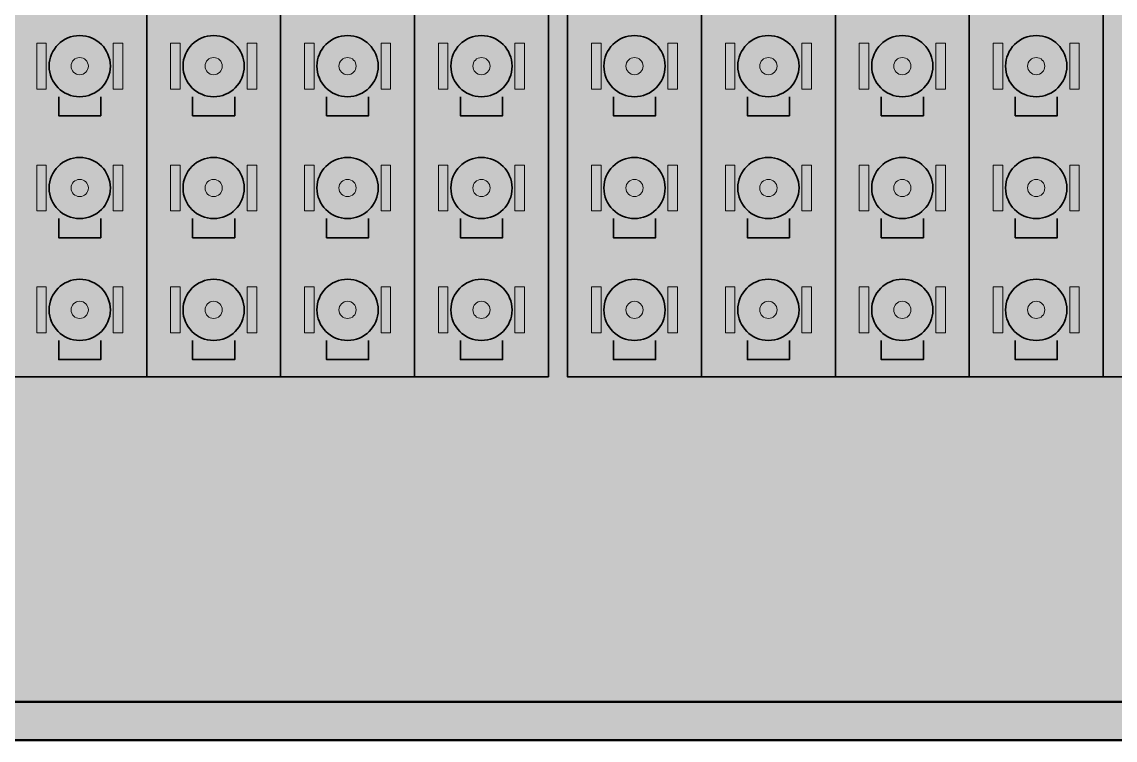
# Model space of a CAD drawing. Header units: millimetres. Extents: x 0 to 1189, y 0 to 841.
# Drawn here: x 565 to 622.1, y 166 to 203.6 of the extents above; entities that cross this region are included whole.
import ezdxf

# ---------------------------------------------------------------- set-up
doc = ezdxf.new("R2010")
doc.units = ezdxf.units.MM
for name, color, linetype, lineweight, true_color in [('A-DEM-AM', 2, 'CONTINUOUS', 35, 0xd7a500), ('A-DEM-VE', 3, 'CONTINUOUS', 35, 0x00963c), ('A-EQUIPO', 30, 'CONTINUOUS', 35, 0xe67800)]:
    doc.layers.add(name, color=color, linetype=linetype, lineweight=lineweight, true_color=true_color)
for name, color, linetype, lineweight in [('A-EQUIPO-FINO', 8, 'CONTINUOUS', 13), ('A-EQUIPO-RELLENO', 9, 'CONTINUOUS', 13), ('A-EXTERIOR', 8, 'CONTINUOUS', 25), ('A-MURO', 7, 'CONTINUOUS', 50), ('A-RELLENO', 9, 'CONTINUOUS', 13), ('A-SECTOR', 1, 'CONTINUOUS', 25)]:
    doc.layers.add(name, color=color, linetype=linetype, lineweight=lineweight)

msp = doc.modelspace()

# ---------------------------------------------------------------- hatches: boundary and pattern name
at = {"layer": 'A-EQUIPO-RELLENO', "true_color": 0x969ba0}
h = msp.add_hatch(color=7, dxfattribs=at)
h.dxf.hatch_style = 1
h.paths.add_polyline_path([(566.25, 200.056), (566.25, 202.456), (565.75, 202.456), (565.75, 200.056)])
at = {"layer": 'A-EQUIPO-RELLENO', "true_color": 0xf0786e}
h = msp.add_hatch(color=7, dxfattribs=at)
h.dxf.hatch_style = 1
h.paths.add_polyline_path([(568, 202.856), (567.586, 202.802), (567.2, 202.642), (566.869, 202.388), (566.614, 202.056), (566.455, 201.67), (566.4, 201.256), (566.455, 200.842), (566.614, 200.456), (566.869, 200.125), (567.2, 199.871), (567.586, 199.711), (568, 199.656), (568.414, 199.711), (568.8, 199.871), (569.131, 200.125), (569.386, 200.456), (569.545, 200.842), (569.6, 201.256), (569.545, 201.67), (569.386, 202.056), (569.131, 202.388), (568.8, 202.642), (568.414, 202.802)])
at = {"layer": 'A-EQUIPO-RELLENO', "true_color": 0x969ba0}
h = msp.add_hatch(color=7, dxfattribs=at)
h.dxf.hatch_style = 1
h.paths.add_polyline_path([(570.25, 200.056), (570.25, 202.456), (569.75, 202.456), (569.75, 200.056)])
h = msp.add_hatch(color=7, dxfattribs=at)
h.dxf.hatch_style = 1
h.paths.add_polyline_path([(573.25, 200.056), (573.25, 202.456), (572.75, 202.456), (572.75, 200.056)])
at = {"layer": 'A-EQUIPO-RELLENO', "true_color": 0xf0786e}
h = msp.add_hatch(color=7, dxfattribs=at)
h.dxf.hatch_style = 1
h.paths.add_polyline_path([(575, 202.856), (574.586, 202.802), (574.2, 202.642), (573.869, 202.388), (573.614, 202.056), (573.455, 201.67), (573.4, 201.256), (573.455, 200.842), (573.614, 200.456), (573.869, 200.125), (574.2, 199.871), (574.586, 199.711), (575, 199.656), (575.414, 199.711), (575.8, 199.871), (576.131, 200.125), (576.386, 200.456), (576.545, 200.842), (576.6, 201.256), (576.545, 201.67), (576.386, 202.056), (576.131, 202.388), (575.8, 202.642), (575.414, 202.802)])
at = {"layer": 'A-EQUIPO-RELLENO', "true_color": 0x969ba0}
h = msp.add_hatch(color=7, dxfattribs=at)
h.dxf.hatch_style = 1
h.paths.add_polyline_path([(577.25, 200.056), (577.25, 202.456), (576.75, 202.456), (576.75, 200.056)])
h = msp.add_hatch(color=7, dxfattribs=at)
h.dxf.hatch_style = 1
h.paths.add_polyline_path([(580.25, 200.056), (580.25, 202.456), (579.75, 202.456), (579.75, 200.056)])
at = {"layer": 'A-EQUIPO-RELLENO', "true_color": 0xf0786e}
h = msp.add_hatch(color=7, dxfattribs=at)
h.dxf.hatch_style = 1
h.paths.add_polyline_path([(582, 202.856), (581.586, 202.802), (581.2, 202.642), (580.869, 202.388), (580.614, 202.056), (580.455, 201.67), (580.4, 201.256), (580.455, 200.842), (580.614, 200.456), (580.869, 200.125), (581.2, 199.871), (581.586, 199.711), (582, 199.656), (582.414, 199.711), (582.8, 199.871), (583.131, 200.125), (583.386, 200.456), (583.545, 200.842), (583.6, 201.256), (583.545, 201.67), (583.386, 202.056), (583.131, 202.388), (582.8, 202.642), (582.414, 202.802)])
at = {"layer": 'A-EQUIPO-RELLENO', "true_color": 0x969ba0}
h = msp.add_hatch(color=7, dxfattribs=at)
h.dxf.hatch_style = 1
h.paths.add_polyline_path([(584.25, 200.056), (584.25, 202.456), (583.75, 202.456), (583.75, 200.056)])
h = msp.add_hatch(color=7, dxfattribs=at)
h.dxf.hatch_style = 1
h.paths.add_polyline_path([(587.25, 200.056), (587.25, 202.456), (586.75, 202.456), (586.75, 200.056)])
at = {"layer": 'A-EQUIPO-RELLENO', "true_color": 0xf0786e}
h = msp.add_hatch(color=7, dxfattribs=at)
h.dxf.hatch_style = 1
h.paths.add_polyline_path([(589, 202.856), (588.586, 202.802), (588.2, 202.642), (587.869, 202.388), (587.614, 202.056), (587.455, 201.67), (587.4, 201.256), (587.455, 200.842), (587.614, 200.456), (587.869, 200.125), (588.2, 199.871), (588.586, 199.711), (589, 199.656), (589.414, 199.711), (589.8, 199.871), (590.131, 200.125), (590.386, 200.456), (590.545, 200.842), (590.6, 201.256), (590.545, 201.67), (590.386, 202.056), (590.131, 202.388), (589.8, 202.642), (589.414, 202.802)])
at = {"layer": 'A-EQUIPO-RELLENO', "true_color": 0x969ba0}
h = msp.add_hatch(color=7, dxfattribs=at)
h.dxf.hatch_style = 1
h.paths.add_polyline_path([(591.25, 200.056), (591.25, 202.456), (590.75, 202.456), (590.75, 200.056)])
h = msp.add_hatch(color=7, dxfattribs=at)
h.dxf.hatch_style = 1
h.paths.add_polyline_path([(595.25, 200.056), (595.25, 202.456), (594.75, 202.456), (594.75, 200.056)])
at = {"layer": 'A-EQUIPO-RELLENO', "true_color": 0xf0786e}
h = msp.add_hatch(color=7, dxfattribs=at)
h.dxf.hatch_style = 1
h.paths.add_polyline_path([(597, 202.856), (596.586, 202.802), (596.2, 202.642), (595.869, 202.388), (595.614, 202.056), (595.455, 201.67), (595.4, 201.256), (595.455, 200.842), (595.614, 200.456), (595.869, 200.125), (596.2, 199.871), (596.586, 199.711), (597, 199.656), (597.414, 199.711), (597.8, 199.871), (598.131, 200.125), (598.386, 200.456), (598.545, 200.842), (598.6, 201.256), (598.545, 201.67), (598.386, 202.056), (598.131, 202.388), (597.8, 202.642), (597.414, 202.802)])
at = {"layer": 'A-EQUIPO-RELLENO', "true_color": 0x969ba0}
h = msp.add_hatch(color=7, dxfattribs=at)
h.dxf.hatch_style = 1
h.paths.add_polyline_path([(599.25, 200.056), (599.25, 202.456), (598.75, 202.456), (598.75, 200.056)])
h = msp.add_hatch(color=7, dxfattribs=at)
h.dxf.hatch_style = 1
h.paths.add_polyline_path([(602.25, 200.056), (602.25, 202.456), (601.75, 202.456), (601.75, 200.056)])
at = {"layer": 'A-EQUIPO-RELLENO', "true_color": 0xf0786e}
h = msp.add_hatch(color=7, dxfattribs=at)
h.dxf.hatch_style = 1
h.paths.add_polyline_path([(604, 202.856), (603.586, 202.802), (603.2, 202.642), (602.869, 202.388), (602.614, 202.056), (602.455, 201.67), (602.4, 201.256), (602.455, 200.842), (602.614, 200.456), (602.869, 200.125), (603.2, 199.871), (603.586, 199.711), (604, 199.656), (604.414, 199.711), (604.8, 199.871), (605.131, 200.125), (605.386, 200.456), (605.545, 200.842), (605.6, 201.256), (605.545, 201.67), (605.386, 202.056), (605.131, 202.388), (604.8, 202.642), (604.414, 202.802)])
at = {"layer": 'A-EQUIPO-RELLENO', "true_color": 0x969ba0}
h = msp.add_hatch(color=7, dxfattribs=at)
h.dxf.hatch_style = 1
h.paths.add_polyline_path([(606.25, 200.056), (606.25, 202.456), (605.75, 202.456), (605.75, 200.056)])
h = msp.add_hatch(color=7, dxfattribs=at)
h.dxf.hatch_style = 1
h.paths.add_polyline_path([(609.25, 200.056), (609.25, 202.456), (608.75, 202.456), (608.75, 200.056)])
at = {"layer": 'A-EQUIPO-RELLENO', "true_color": 0xf0786e}
h = msp.add_hatch(color=7, dxfattribs=at)
h.dxf.hatch_style = 1
h.paths.add_polyline_path([(611, 202.856), (610.586, 202.802), (610.2, 202.642), (609.869, 202.388), (609.614, 202.056), (609.455, 201.67), (609.4, 201.256), (609.455, 200.842), (609.614, 200.456), (609.869, 200.125), (610.2, 199.871), (610.586, 199.711), (611, 199.656), (611.414, 199.711), (611.8, 199.871), (612.131, 200.125), (612.386, 200.456), (612.545, 200.842), (612.6, 201.256), (612.545, 201.67), (612.386, 202.056), (612.131, 202.388), (611.8, 202.642), (611.414, 202.802)])
at = {"layer": 'A-EQUIPO-RELLENO', "true_color": 0x969ba0}
h = msp.add_hatch(color=7, dxfattribs=at)
h.dxf.hatch_style = 1
h.paths.add_polyline_path([(613.25, 200.056), (613.25, 202.456), (612.75, 202.456), (612.75, 200.056)])
h = msp.add_hatch(color=7, dxfattribs=at)
h.dxf.hatch_style = 1
h.paths.add_polyline_path([(616.25, 200.056), (616.25, 202.456), (615.75, 202.456), (615.75, 200.056)])
at = {"layer": 'A-EQUIPO-RELLENO', "true_color": 0xf0786e}
h = msp.add_hatch(color=7, dxfattribs=at)
h.dxf.hatch_style = 1
h.paths.add_polyline_path([(618, 202.856), (617.586, 202.802), (617.2, 202.642), (616.869, 202.388), (616.614, 202.056), (616.455, 201.67), (616.4, 201.256), (616.455, 200.842), (616.614, 200.456), (616.869, 200.125), (617.2, 199.871), (617.586, 199.711), (618, 199.656), (618.414, 199.711), (618.8, 199.871), (619.131, 200.125), (619.386, 200.456), (619.545, 200.842), (619.6, 201.256), (619.545, 201.67), (619.386, 202.056), (619.131, 202.388), (618.8, 202.642), (618.414, 202.802)])
at = {"layer": 'A-EQUIPO-RELLENO', "true_color": 0x969ba0}
h = msp.add_hatch(color=7, dxfattribs=at)
h.dxf.hatch_style = 1
h.paths.add_polyline_path([(620.25, 200.056), (620.25, 202.456), (619.75, 202.456), (619.75, 200.056)])
h = msp.add_hatch(color=7, dxfattribs=at)
h.dxf.hatch_style = 1
h.paths.add_polyline_path([(566.25, 193.681), (566.25, 196.081), (565.75, 196.081), (565.75, 193.681)])
at = {"layer": 'A-EQUIPO-RELLENO', "true_color": 0xf0786e}
h = msp.add_hatch(color=7, dxfattribs=at)
h.dxf.hatch_style = 1
h.paths.add_polyline_path([(568, 196.481), (567.586, 196.427), (567.2, 196.267), (566.869, 196.013), (566.614, 195.681), (566.455, 195.295), (566.4, 194.881), (566.455, 194.467), (566.614, 194.081), (566.869, 193.75), (567.2, 193.496), (567.586, 193.336), (568, 193.281), (568.414, 193.336), (568.8, 193.496), (569.131, 193.75), (569.386, 194.081), (569.545, 194.467), (569.6, 194.881), (569.545, 195.295), (569.386, 195.681), (569.131, 196.013), (568.8, 196.267), (568.414, 196.427)])
at = {"layer": 'A-EQUIPO-RELLENO', "true_color": 0x969ba0}
h = msp.add_hatch(color=7, dxfattribs=at)
h.dxf.hatch_style = 1
h.paths.add_polyline_path([(570.25, 193.681), (570.25, 196.081), (569.75, 196.081), (569.75, 193.681)])
h = msp.add_hatch(color=7, dxfattribs=at)
h.dxf.hatch_style = 1
h.paths.add_polyline_path([(573.25, 193.681), (573.25, 196.081), (572.75, 196.081), (572.75, 193.681)])
at = {"layer": 'A-EQUIPO-RELLENO', "true_color": 0xf0786e}
h = msp.add_hatch(color=7, dxfattribs=at)
h.dxf.hatch_style = 1
h.paths.add_polyline_path([(575, 196.481), (574.586, 196.427), (574.2, 196.267), (573.869, 196.013), (573.614, 195.681), (573.455, 195.295), (573.4, 194.881), (573.455, 194.467), (573.614, 194.081), (573.869, 193.75), (574.2, 193.496), (574.586, 193.336), (575, 193.281), (575.414, 193.336), (575.8, 193.496), (576.131, 193.75), (576.386, 194.081), (576.545, 194.467), (576.6, 194.881), (576.545, 195.295), (576.386, 195.681), (576.131, 196.013), (575.8, 196.267), (575.414, 196.427)])
at = {"layer": 'A-EQUIPO-RELLENO', "true_color": 0x969ba0}
h = msp.add_hatch(color=7, dxfattribs=at)
h.dxf.hatch_style = 1
h.paths.add_polyline_path([(577.25, 193.681), (577.25, 196.081), (576.75, 196.081), (576.75, 193.681)])
h = msp.add_hatch(color=7, dxfattribs=at)
h.dxf.hatch_style = 1
h.paths.add_polyline_path([(580.25, 193.681), (580.25, 196.081), (579.75, 196.081), (579.75, 193.681)])
at = {"layer": 'A-EQUIPO-RELLENO', "true_color": 0xf0786e}
h = msp.add_hatch(color=7, dxfattribs=at)
h.dxf.hatch_style = 1
h.paths.add_polyline_path([(582, 196.481), (581.586, 196.427), (581.2, 196.267), (580.869, 196.013), (580.614, 195.681), (580.455, 195.295), (580.4, 194.881), (580.455, 194.467), (580.614, 194.081), (580.869, 193.75), (581.2, 193.496), (581.586, 193.336), (582, 193.281), (582.414, 193.336), (582.8, 193.496), (583.131, 193.75), (583.386, 194.081), (583.545, 194.467), (583.6, 194.881), (583.545, 195.295), (583.386, 195.681), (583.131, 196.013), (582.8, 196.267), (582.414, 196.427)])
at = {"layer": 'A-EQUIPO-RELLENO', "true_color": 0x969ba0}
h = msp.add_hatch(color=7, dxfattribs=at)
h.dxf.hatch_style = 1
h.paths.add_polyline_path([(584.25, 193.681), (584.25, 196.081), (583.75, 196.081), (583.75, 193.681)])
h = msp.add_hatch(color=7, dxfattribs=at)
h.dxf.hatch_style = 1
h.paths.add_polyline_path([(587.25, 193.681), (587.25, 196.081), (586.75, 196.081), (586.75, 193.681)])
at = {"layer": 'A-EQUIPO-RELLENO', "true_color": 0xf0786e}
h = msp.add_hatch(color=7, dxfattribs=at)
h.dxf.hatch_style = 1
h.paths.add_polyline_path([(589, 196.481), (588.586, 196.427), (588.2, 196.267), (587.869, 196.013), (587.614, 195.681), (587.455, 195.295), (587.4, 194.881), (587.455, 194.467), (587.614, 194.081), (587.869, 193.75), (588.2, 193.496), (588.586, 193.336), (589, 193.281), (589.414, 193.336), (589.8, 193.496), (590.131, 193.75), (590.386, 194.081), (590.545, 194.467), (590.6, 194.881), (590.545, 195.295), (590.386, 195.681), (590.131, 196.013), (589.8, 196.267), (589.414, 196.427)])
at = {"layer": 'A-EQUIPO-RELLENO', "true_color": 0x969ba0}
h = msp.add_hatch(color=7, dxfattribs=at)
h.dxf.hatch_style = 1
h.paths.add_polyline_path([(591.25, 193.681), (591.25, 196.081), (590.75, 196.081), (590.75, 193.681)])
h = msp.add_hatch(color=7, dxfattribs=at)
h.dxf.hatch_style = 1
h.paths.add_polyline_path([(595.25, 193.681), (595.25, 196.081), (594.75, 196.081), (594.75, 193.681)])
at = {"layer": 'A-EQUIPO-RELLENO', "true_color": 0xf0786e}
h = msp.add_hatch(color=7, dxfattribs=at)
h.dxf.hatch_style = 1
h.paths.add_polyline_path([(597, 196.481), (596.586, 196.427), (596.2, 196.267), (595.869, 196.013), (595.614, 195.681), (595.455, 195.295), (595.4, 194.881), (595.455, 194.467), (595.614, 194.081), (595.869, 193.75), (596.2, 193.496), (596.586, 193.336), (597, 193.281), (597.414, 193.336), (597.8, 193.496), (598.131, 193.75), (598.386, 194.081), (598.545, 194.467), (598.6, 194.881), (598.545, 195.295), (598.386, 195.681), (598.131, 196.013), (597.8, 196.267), (597.414, 196.427)])
at = {"layer": 'A-EQUIPO-RELLENO', "true_color": 0x969ba0}
h = msp.add_hatch(color=7, dxfattribs=at)
h.dxf.hatch_style = 1
h.paths.add_polyline_path([(599.25, 193.681), (599.25, 196.081), (598.75, 196.081), (598.75, 193.681)])
h = msp.add_hatch(color=7, dxfattribs=at)
h.dxf.hatch_style = 1
h.paths.add_polyline_path([(602.25, 193.681), (602.25, 196.081), (601.75, 196.081), (601.75, 193.681)])
at = {"layer": 'A-EQUIPO-RELLENO', "true_color": 0xf0786e}
h = msp.add_hatch(color=7, dxfattribs=at)
h.dxf.hatch_style = 1
h.paths.add_polyline_path([(604, 196.481), (603.586, 196.427), (603.2, 196.267), (602.869, 196.013), (602.614, 195.681), (602.455, 195.295), (602.4, 194.881), (602.455, 194.467), (602.614, 194.081), (602.869, 193.75), (603.2, 193.496), (603.586, 193.336), (604, 193.281), (604.414, 193.336), (604.8, 193.496), (605.131, 193.75), (605.386, 194.081), (605.545, 194.467), (605.6, 194.881), (605.545, 195.295), (605.386, 195.681), (605.131, 196.013), (604.8, 196.267), (604.414, 196.427)])
at = {"layer": 'A-EQUIPO-RELLENO', "true_color": 0x969ba0}
h = msp.add_hatch(color=7, dxfattribs=at)
h.dxf.hatch_style = 1
h.paths.add_polyline_path([(606.25, 193.681), (606.25, 196.081), (605.75, 196.081), (605.75, 193.681)])
h = msp.add_hatch(color=7, dxfattribs=at)
h.dxf.hatch_style = 1
h.paths.add_polyline_path([(609.25, 193.681), (609.25, 196.081), (608.75, 196.081), (608.75, 193.681)])
at = {"layer": 'A-EQUIPO-RELLENO', "true_color": 0xf0786e}
h = msp.add_hatch(color=7, dxfattribs=at)
h.dxf.hatch_style = 1
h.paths.add_polyline_path([(611, 196.481), (610.586, 196.427), (610.2, 196.267), (609.869, 196.013), (609.614, 195.681), (609.455, 195.295), (609.4, 194.881), (609.455, 194.467), (609.614, 194.081), (609.869, 193.75), (610.2, 193.496), (610.586, 193.336), (611, 193.281), (611.414, 193.336), (611.8, 193.496), (612.131, 193.75), (612.386, 194.081), (612.545, 194.467), (612.6, 194.881), (612.545, 195.295), (612.386, 195.681), (612.131, 196.013), (611.8, 196.267), (611.414, 196.427)])
at = {"layer": 'A-EQUIPO-RELLENO', "true_color": 0x969ba0}
h = msp.add_hatch(color=7, dxfattribs=at)
h.dxf.hatch_style = 1
h.paths.add_polyline_path([(613.25, 193.681), (613.25, 196.081), (612.75, 196.081), (612.75, 193.681)])
h = msp.add_hatch(color=7, dxfattribs=at)
h.dxf.hatch_style = 1
h.paths.add_polyline_path([(616.25, 193.681), (616.25, 196.081), (615.75, 196.081), (615.75, 193.681)])
at = {"layer": 'A-EQUIPO-RELLENO', "true_color": 0xf0786e}
h = msp.add_hatch(color=7, dxfattribs=at)
h.dxf.hatch_style = 1
h.paths.add_polyline_path([(618, 196.481), (617.586, 196.427), (617.2, 196.267), (616.869, 196.013), (616.614, 195.681), (616.455, 195.295), (616.4, 194.881), (616.455, 194.467), (616.614, 194.081), (616.869, 193.75), (617.2, 193.496), (617.586, 193.336), (618, 193.281), (618.414, 193.336), (618.8, 193.496), (619.131, 193.75), (619.386, 194.081), (619.545, 194.467), (619.6, 194.881), (619.545, 195.295), (619.386, 195.681), (619.131, 196.013), (618.8, 196.267), (618.414, 196.427)])
at = {"layer": 'A-EQUIPO-RELLENO', "true_color": 0x969ba0}
h = msp.add_hatch(color=7, dxfattribs=at)
h.dxf.hatch_style = 1
h.paths.add_polyline_path([(620.25, 193.681), (620.25, 196.081), (619.75, 196.081), (619.75, 193.681)])
at = {"layer": 'A-EQUIPO-RELLENO', "true_color": 0xf0786e}
h = msp.add_hatch(color=7, dxfattribs=at)
h.dxf.hatch_style = 1
h.paths.add_polyline_path([(568, 190.106), (567.586, 190.052), (567.2, 189.892), (566.869, 189.638), (566.614, 189.306), (566.455, 188.92), (566.4, 188.506), (566.455, 188.092), (566.614, 187.706), (566.869, 187.375), (567.2, 187.121), (567.586, 186.961), (568, 186.906), (568.414, 186.961), (568.8, 187.121), (569.131, 187.375), (569.386, 187.706), (569.545, 188.092), (569.6, 188.506), (569.545, 188.92), (569.386, 189.306), (569.131, 189.638), (568.8, 189.892), (568.414, 190.052)])
h = msp.add_hatch(color=7, dxfattribs=at)
h.dxf.hatch_style = 1
h.paths.add_polyline_path([(575, 190.106), (574.586, 190.052), (574.2, 189.892), (573.869, 189.638), (573.614, 189.306), (573.455, 188.92), (573.4, 188.506), (573.455, 188.092), (573.614, 187.706), (573.869, 187.375), (574.2, 187.121), (574.586, 186.961), (575, 186.906), (575.414, 186.961), (575.8, 187.121), (576.131, 187.375), (576.386, 187.706), (576.545, 188.092), (576.6, 188.506), (576.545, 188.92), (576.386, 189.306), (576.131, 189.638), (575.8, 189.892), (575.414, 190.052)])
h = msp.add_hatch(color=7, dxfattribs=at)
h.dxf.hatch_style = 1
h.paths.add_polyline_path([(582, 190.106), (581.586, 190.052), (581.2, 189.892), (580.869, 189.638), (580.614, 189.306), (580.455, 188.92), (580.4, 188.506), (580.455, 188.092), (580.614, 187.706), (580.869, 187.375), (581.2, 187.121), (581.586, 186.961), (582, 186.906), (582.414, 186.961), (582.8, 187.121), (583.131, 187.375), (583.386, 187.706), (583.545, 188.092), (583.6, 188.506), (583.545, 188.92), (583.386, 189.306), (583.131, 189.638), (582.8, 189.892), (582.414, 190.052)])
h = msp.add_hatch(color=7, dxfattribs=at)
h.dxf.hatch_style = 1
h.paths.add_polyline_path([(589, 190.106), (588.586, 190.052), (588.2, 189.892), (587.869, 189.638), (587.614, 189.306), (587.455, 188.92), (587.4, 188.506), (587.455, 188.092), (587.614, 187.706), (587.869, 187.375), (588.2, 187.121), (588.586, 186.961), (589, 186.906), (589.414, 186.961), (589.8, 187.121), (590.131, 187.375), (590.386, 187.706), (590.545, 188.092), (590.6, 188.506), (590.545, 188.92), (590.386, 189.306), (590.131, 189.638), (589.8, 189.892), (589.414, 190.052)])
h = msp.add_hatch(color=7, dxfattribs=at)
h.dxf.hatch_style = 1
h.paths.add_polyline_path([(597, 190.106), (596.586, 190.052), (596.2, 189.892), (595.869, 189.638), (595.614, 189.306), (595.455, 188.92), (595.4, 188.506), (595.455, 188.092), (595.614, 187.706), (595.869, 187.375), (596.2, 187.121), (596.586, 186.961), (597, 186.906), (597.414, 186.961), (597.8, 187.121), (598.131, 187.375), (598.386, 187.706), (598.545, 188.092), (598.6, 188.506), (598.545, 188.92), (598.386, 189.306), (598.131, 189.638), (597.8, 189.892), (597.414, 190.052)])
h = msp.add_hatch(color=7, dxfattribs=at)
h.dxf.hatch_style = 1
h.paths.add_polyline_path([(604, 190.106), (603.586, 190.052), (603.2, 189.892), (602.869, 189.638), (602.614, 189.306), (602.455, 188.92), (602.4, 188.506), (602.455, 188.092), (602.614, 187.706), (602.869, 187.375), (603.2, 187.121), (603.586, 186.961), (604, 186.906), (604.414, 186.961), (604.8, 187.121), (605.131, 187.375), (605.386, 187.706), (605.545, 188.092), (605.6, 188.506), (605.545, 188.92), (605.386, 189.306), (605.131, 189.638), (604.8, 189.892), (604.414, 190.052)])
h = msp.add_hatch(color=7, dxfattribs=at)
h.dxf.hatch_style = 1
h.paths.add_polyline_path([(611, 190.106), (610.586, 190.052), (610.2, 189.892), (609.869, 189.638), (609.614, 189.306), (609.455, 188.92), (609.4, 188.506), (609.455, 188.092), (609.614, 187.706), (609.869, 187.375), (610.2, 187.121), (610.586, 186.961), (611, 186.906), (611.414, 186.961), (611.8, 187.121), (612.131, 187.375), (612.386, 187.706), (612.545, 188.092), (612.6, 188.506), (612.545, 188.92), (612.386, 189.306), (612.131, 189.638), (611.8, 189.892), (611.414, 190.052)])
h = msp.add_hatch(color=7, dxfattribs=at)
h.dxf.hatch_style = 1
h.paths.add_polyline_path([(618, 190.106), (617.586, 190.052), (617.2, 189.892), (616.869, 189.638), (616.614, 189.306), (616.455, 188.92), (616.4, 188.506), (616.455, 188.092), (616.614, 187.706), (616.869, 187.375), (617.2, 187.121), (617.586, 186.961), (618, 186.906), (618.414, 186.961), (618.8, 187.121), (619.131, 187.375), (619.386, 187.706), (619.545, 188.092), (619.6, 188.506), (619.545, 188.92), (619.386, 189.306), (619.131, 189.638), (618.8, 189.892), (618.414, 190.052)])
at = {"layer": 'A-EQUIPO-RELLENO', "true_color": 0x969ba0}
h = msp.add_hatch(color=7, dxfattribs=at)
h.dxf.hatch_style = 1
h.paths.add_polyline_path([(566.25, 187.306), (566.25, 189.706), (565.75, 189.706), (565.75, 187.306)])
h = msp.add_hatch(color=7, dxfattribs=at)
h.dxf.hatch_style = 1
h.paths.add_polyline_path([(570.25, 187.306), (570.25, 189.706), (569.75, 189.706), (569.75, 187.306)])
h = msp.add_hatch(color=7, dxfattribs=at)
h.dxf.hatch_style = 1
h.paths.add_polyline_path([(573.25, 187.306), (573.25, 189.706), (572.75, 189.706), (572.75, 187.306)])
h = msp.add_hatch(color=7, dxfattribs=at)
h.dxf.hatch_style = 1
h.paths.add_polyline_path([(577.25, 187.306), (577.25, 189.706), (576.75, 189.706), (576.75, 187.306)])
h = msp.add_hatch(color=7, dxfattribs=at)
h.dxf.hatch_style = 1
h.paths.add_polyline_path([(580.25, 187.306), (580.25, 189.706), (579.75, 189.706), (579.75, 187.306)])
h = msp.add_hatch(color=7, dxfattribs=at)
h.dxf.hatch_style = 1
h.paths.add_polyline_path([(584.25, 187.306), (584.25, 189.706), (583.75, 189.706), (583.75, 187.306)])
h = msp.add_hatch(color=7, dxfattribs=at)
h.dxf.hatch_style = 1
h.paths.add_polyline_path([(587.25, 187.306), (587.25, 189.706), (586.75, 189.706), (586.75, 187.306)])
h = msp.add_hatch(color=7, dxfattribs=at)
h.dxf.hatch_style = 1
h.paths.add_polyline_path([(591.25, 187.306), (591.25, 189.706), (590.75, 189.706), (590.75, 187.306)])
h = msp.add_hatch(color=7, dxfattribs=at)
h.dxf.hatch_style = 1
h.paths.add_polyline_path([(595.25, 187.306), (595.25, 189.706), (594.75, 189.706), (594.75, 187.306)])
h = msp.add_hatch(color=7, dxfattribs=at)
h.dxf.hatch_style = 1
h.paths.add_polyline_path([(599.25, 187.306), (599.25, 189.706), (598.75, 189.706), (598.75, 187.306)])
h = msp.add_hatch(color=7, dxfattribs=at)
h.dxf.hatch_style = 1
h.paths.add_polyline_path([(602.25, 187.306), (602.25, 189.706), (601.75, 189.706), (601.75, 187.306)])
h = msp.add_hatch(color=7, dxfattribs=at)
h.dxf.hatch_style = 1
h.paths.add_polyline_path([(606.25, 187.306), (606.25, 189.706), (605.75, 189.706), (605.75, 187.306)])
h = msp.add_hatch(color=7, dxfattribs=at)
h.dxf.hatch_style = 1
h.paths.add_polyline_path([(609.25, 187.306), (609.25, 189.706), (608.75, 189.706), (608.75, 187.306)])
h = msp.add_hatch(color=7, dxfattribs=at)
h.dxf.hatch_style = 1
h.paths.add_polyline_path([(613.25, 187.306), (613.25, 189.706), (612.75, 189.706), (612.75, 187.306)])
h = msp.add_hatch(color=7, dxfattribs=at)
h.dxf.hatch_style = 1
h.paths.add_polyline_path([(616.25, 187.306), (616.25, 189.706), (615.75, 189.706), (615.75, 187.306)])
h = msp.add_hatch(color=7, dxfattribs=at)
h.dxf.hatch_style = 1
h.paths.add_polyline_path([(620.25, 187.306), (620.25, 189.706), (619.75, 189.706), (619.75, 187.306)])
at = {"layer": 'A-MURO', "true_color": 0x464646}
h = msp.add_hatch(color=7, dxfattribs=at)
h.dxf.hatch_style = 1
h.paths.add_polyline_path([(490.5, 166), (490.5, 168), (628, 168), (628, 166)])
at = {"layer": 'A-RELLENO', "true_color": 0xc8e8c8}
h = msp.add_hatch(color=7, dxfattribs=at)
h.dxf.hatch_style = 1
h.paths.add_polyline_path([(535.5, 168), (670.5, 168), (670.5, 247.5), (535.5, 247.5)])

# ---------------------------------------------------------------- linework, layer by layer
at = {"layer": 'A-DEM-AM'}
for p, q in [((571.5, 185), (571.5, 236)), ((578.5, 185), (578.5, 236)), ((585.5, 185), (585.5, 236))]:
    msp.add_line(p, q, dxfattribs=at)
msp.add_lwpolyline([(592.5, 185), (592.5, 236), (536.5, 236), (536.5, 185)], close=True, dxfattribs=at)
at = {"layer": 'A-DEM-VE'}
for p, q in [((600.5, 185), (600.5, 236)), ((607.5, 185), (607.5, 236)), ((614.5, 185), (614.5, 236)), ((621.5, 185), (621.5, 236))]:
    msp.add_line(p, q, dxfattribs=at)
msp.add_lwpolyline([(656.5, 185), (656.5, 236), (593.5, 236), (593.5, 185)], close=True, dxfattribs=at)
at = {"layer": 'A-EQUIPO'}
for points in [[(569.1, 199.656), (569.1, 198.656), (566.9, 198.656), (566.9, 199.656)], [(576.1, 199.656), (576.1, 198.656), (573.9, 198.656), (573.9, 199.656)], [(583.1, 199.656), (583.1, 198.656), (580.9, 198.656), (580.9, 199.656)], [(590.1, 199.656), (590.1, 198.656), (587.9, 198.656), (587.9, 199.656)], [(598.1, 199.656), (598.1, 198.656), (595.9, 198.656), (595.9, 199.656)], [(605.1, 199.656), (605.1, 198.656), (602.9, 198.656), (602.9, 199.656)], [(612.1, 199.656), (612.1, 198.656), (609.9, 198.656), (609.9, 199.656)], [(619.1, 199.656), (619.1, 198.656), (616.9, 198.656), (616.9, 199.656)], [(569.1, 193.281), (569.1, 192.281), (566.9, 192.281), (566.9, 193.281)], [(576.1, 193.281), (576.1, 192.281), (573.9, 192.281), (573.9, 193.281)], [(583.1, 193.281), (583.1, 192.281), (580.9, 192.281), (580.9, 193.281)], [(590.1, 193.281), (590.1, 192.281), (587.9, 192.281), (587.9, 193.281)], [(598.1, 193.281), (598.1, 192.281), (595.9, 192.281), (595.9, 193.281)], [(605.1, 193.281), (605.1, 192.281), (602.9, 192.281), (602.9, 193.281)], [(612.1, 193.281), (612.1, 192.281), (609.9, 192.281), (609.9, 193.281)], [(619.1, 193.281), (619.1, 192.281), (616.9, 192.281), (616.9, 193.281)], [(569.1, 186.906), (569.1, 185.906), (566.9, 185.906), (566.9, 186.906)], [(576.1, 186.906), (576.1, 185.906), (573.9, 185.906), (573.9, 186.906)], [(583.1, 186.906), (583.1, 185.906), (580.9, 185.906), (580.9, 186.906)], [(590.1, 186.906), (590.1, 185.906), (587.9, 185.906), (587.9, 186.906)], [(598.1, 186.906), (598.1, 185.906), (595.9, 185.906), (595.9, 186.906)], [(605.1, 186.906), (605.1, 185.906), (602.9, 185.906), (602.9, 186.906)], [(612.1, 186.906), (612.1, 185.906), (609.9, 185.906), (609.9, 186.906)], [(619.1, 186.906), (619.1, 185.906), (616.9, 185.906), (616.9, 186.906)]]:
    msp.add_lwpolyline(points, dxfattribs=at)
for centre in [(568, 201.256), (575, 201.256), (582, 201.256), (589, 201.256), (597, 201.256), (604, 201.256), (611, 201.256), (618, 201.256), (568, 194.881), (575, 194.881), (582, 194.881), (589, 194.881), (597, 194.881), (604, 194.881), (611, 194.881), (618, 194.881), (568, 188.506), (575, 188.506), (582, 188.506), (589, 188.506), (597, 188.506), (604, 188.506), (611, 188.506), (618, 188.506)]:
    msp.add_circle(centre, 1.6, dxfattribs=at)
at = {"layer": 'A-EQUIPO-FINO'}
for points in [[(566.25, 200.056), (566.25, 202.456), (565.75, 202.456), (565.75, 200.056)], [(570.25, 200.056), (570.25, 202.456), (569.75, 202.456), (569.75, 200.056)], [(573.25, 200.056), (573.25, 202.456), (572.75, 202.456), (572.75, 200.056)], [(577.25, 200.056), (577.25, 202.456), (576.75, 202.456), (576.75, 200.056)], [(580.25, 200.056), (580.25, 202.456), (579.75, 202.456), (579.75, 200.056)], [(584.25, 200.056), (584.25, 202.456), (583.75, 202.456), (583.75, 200.056)], [(587.25, 200.056), (587.25, 202.456), (586.75, 202.456), (586.75, 200.056)], [(591.25, 200.056), (591.25, 202.456), (590.75, 202.456), (590.75, 200.056)], [(595.25, 200.056), (595.25, 202.456), (594.75, 202.456), (594.75, 200.056)], [(599.25, 200.056), (599.25, 202.456), (598.75, 202.456), (598.75, 200.056)], [(602.25, 200.056), (602.25, 202.456), (601.75, 202.456), (601.75, 200.056)], [(606.25, 200.056), (606.25, 202.456), (605.75, 202.456), (605.75, 200.056)], [(609.25, 200.056), (609.25, 202.456), (608.75, 202.456), (608.75, 200.056)], [(613.25, 200.056), (613.25, 202.456), (612.75, 202.456), (612.75, 200.056)], [(616.25, 200.056), (616.25, 202.456), (615.75, 202.456), (615.75, 200.056)], [(620.25, 200.056), (620.25, 202.456), (619.75, 202.456), (619.75, 200.056)], [(566.25, 193.681), (566.25, 196.081), (565.75, 196.081), (565.75, 193.681)], [(570.25, 193.681), (570.25, 196.081), (569.75, 196.081), (569.75, 193.681)], [(573.25, 193.681), (573.25, 196.081), (572.75, 196.081), (572.75, 193.681)], [(577.25, 193.681), (577.25, 196.081), (576.75, 196.081), (576.75, 193.681)], [(580.25, 193.681), (580.25, 196.081), (579.75, 196.081), (579.75, 193.681)], [(584.25, 193.681), (584.25, 196.081), (583.75, 196.081), (583.75, 193.681)], [(587.25, 193.681), (587.25, 196.081), (586.75, 196.081), (586.75, 193.681)], [(591.25, 193.681), (591.25, 196.081), (590.75, 196.081), (590.75, 193.681)], [(595.25, 193.681), (595.25, 196.081), (594.75, 196.081), (594.75, 193.681)], [(599.25, 193.681), (599.25, 196.081), (598.75, 196.081), (598.75, 193.681)], [(602.25, 193.681), (602.25, 196.081), (601.75, 196.081), (601.75, 193.681)], [(606.25, 193.681), (606.25, 196.081), (605.75, 196.081), (605.75, 193.681)], [(609.25, 193.681), (609.25, 196.081), (608.75, 196.081), (608.75, 193.681)], [(613.25, 193.681), (613.25, 196.081), (612.75, 196.081), (612.75, 193.681)], [(616.25, 193.681), (616.25, 196.081), (615.75, 196.081), (615.75, 193.681)], [(620.25, 193.681), (620.25, 196.081), (619.75, 196.081), (619.75, 193.681)], [(566.25, 187.306), (566.25, 189.706), (565.75, 189.706), (565.75, 187.306)], [(570.25, 187.306), (570.25, 189.706), (569.75, 189.706), (569.75, 187.306)], [(573.25, 187.306), (573.25, 189.706), (572.75, 189.706), (572.75, 187.306)], [(577.25, 187.306), (577.25, 189.706), (576.75, 189.706), (576.75, 187.306)], [(580.25, 187.306), (580.25, 189.706), (579.75, 189.706), (579.75, 187.306)], [(584.25, 187.306), (584.25, 189.706), (583.75, 189.706), (583.75, 187.306)], [(587.25, 187.306), (587.25, 189.706), (586.75, 189.706), (586.75, 187.306)], [(591.25, 187.306), (591.25, 189.706), (590.75, 189.706), (590.75, 187.306)], [(595.25, 187.306), (595.25, 189.706), (594.75, 189.706), (594.75, 187.306)], [(599.25, 187.306), (599.25, 189.706), (598.75, 189.706), (598.75, 187.306)], [(602.25, 187.306), (602.25, 189.706), (601.75, 189.706), (601.75, 187.306)], [(606.25, 187.306), (606.25, 189.706), (605.75, 189.706), (605.75, 187.306)], [(609.25, 187.306), (609.25, 189.706), (608.75, 189.706), (608.75, 187.306)], [(613.25, 187.306), (613.25, 189.706), (612.75, 189.706), (612.75, 187.306)], [(616.25, 187.306), (616.25, 189.706), (615.75, 189.706), (615.75, 187.306)], [(620.25, 187.306), (620.25, 189.706), (619.75, 189.706), (619.75, 187.306)]]:
    msp.add_lwpolyline(points, close=True, dxfattribs=at)
for centre in [(568, 201.256), (575, 201.256), (582, 201.256), (589, 201.256), (597, 201.256), (604, 201.256), (611, 201.256), (618, 201.256), (568, 194.881), (575, 194.881), (582, 194.881), (589, 194.881), (597, 194.881), (604, 194.881), (611, 194.881), (618, 194.881), (568, 188.506), (575, 188.506), (582, 188.506), (589, 188.506), (597, 188.506), (604, 188.506), (611, 188.506), (618, 188.506)]:
    msp.add_circle(centre, 0.45, dxfattribs=at)
at = {"layer": 'A-EXTERIOR'}
msp.add_lwpolyline([(893, 166), (33, 166)], dxfattribs=at)
at = {"layer": 'A-MURO'}
msp.add_lwpolyline([(490.5, 166), (490.5, 168), (628, 168), (628, 166)], close=True, dxfattribs=at)
at = {"layer": 'A-SECTOR'}
msp.add_lwpolyline([(535.5, 168), (670.5, 168), (670.5, 247.5), (535.5, 247.5)], close=True, dxfattribs=at)

doc.saveas('drawing.dxf')
